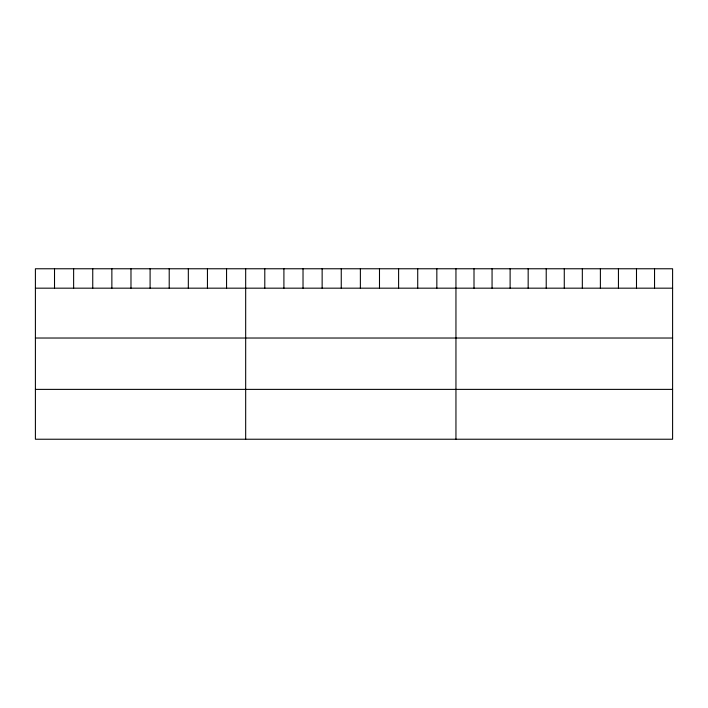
<?xml version="1.0" encoding="UTF-8"?>
<svg xmlns="http://www.w3.org/2000/svg" width="708" height="708" viewBox="0 0 708 708"><rect width="100%" height="100%" fill="white"/><g stroke="black" fill="none" stroke-linecap="round" stroke-linejoin="round"><path stroke-width="1.06" d="M672.6 288.174L672.6 439.234L35.4 439.234L35.4 268.766L672.6 268.766L672.6 288.174L35.4 288.174M35.4 338.026L672.6 338.026M35.4 389.382L672.6 389.382M654.546 268.766L654.546 288.174M636.492 268.766L636.492 288.174M618.438 268.766L618.438 288.174M600.384 268.766L600.384 288.174M582.33 268.766L582.33 288.174M564.276 268.766L564.276 288.174M546.222 268.766L546.222 288.174M528.168 268.766L528.168 288.174M510.114 268.766L510.114 288.174M492.06 268.766L492.06 288.174M474.006 268.766L474.006 288.174M455.952 268.766L455.952 439.234M436.836 268.766L436.836 288.174M417.72 268.766L417.72 288.174M398.604 268.766L398.604 288.174M379.488 268.766L379.488 288.174M360.372 268.766L360.372 288.174M341.256 268.766L341.256 288.174M322.14 268.766L322.14 288.174M303.024 268.766L303.024 288.174M283.908 268.766L283.908 288.174M264.792 268.766L264.792 288.174M245.676 268.766L245.676 439.234M226.56 268.766L226.56 288.174M207.444 268.766L207.444 288.174M188.328 268.766L188.328 288.174M169.212 268.766L169.212 288.174M150.096 268.766L150.096 288.174M130.98 268.766L130.98 288.174M111.864 268.766L111.864 288.174M92.748 268.766L92.748 288.174M73.632 268.766L73.632 288.174M54.516 268.766L54.516 288.174"/></g></svg>
